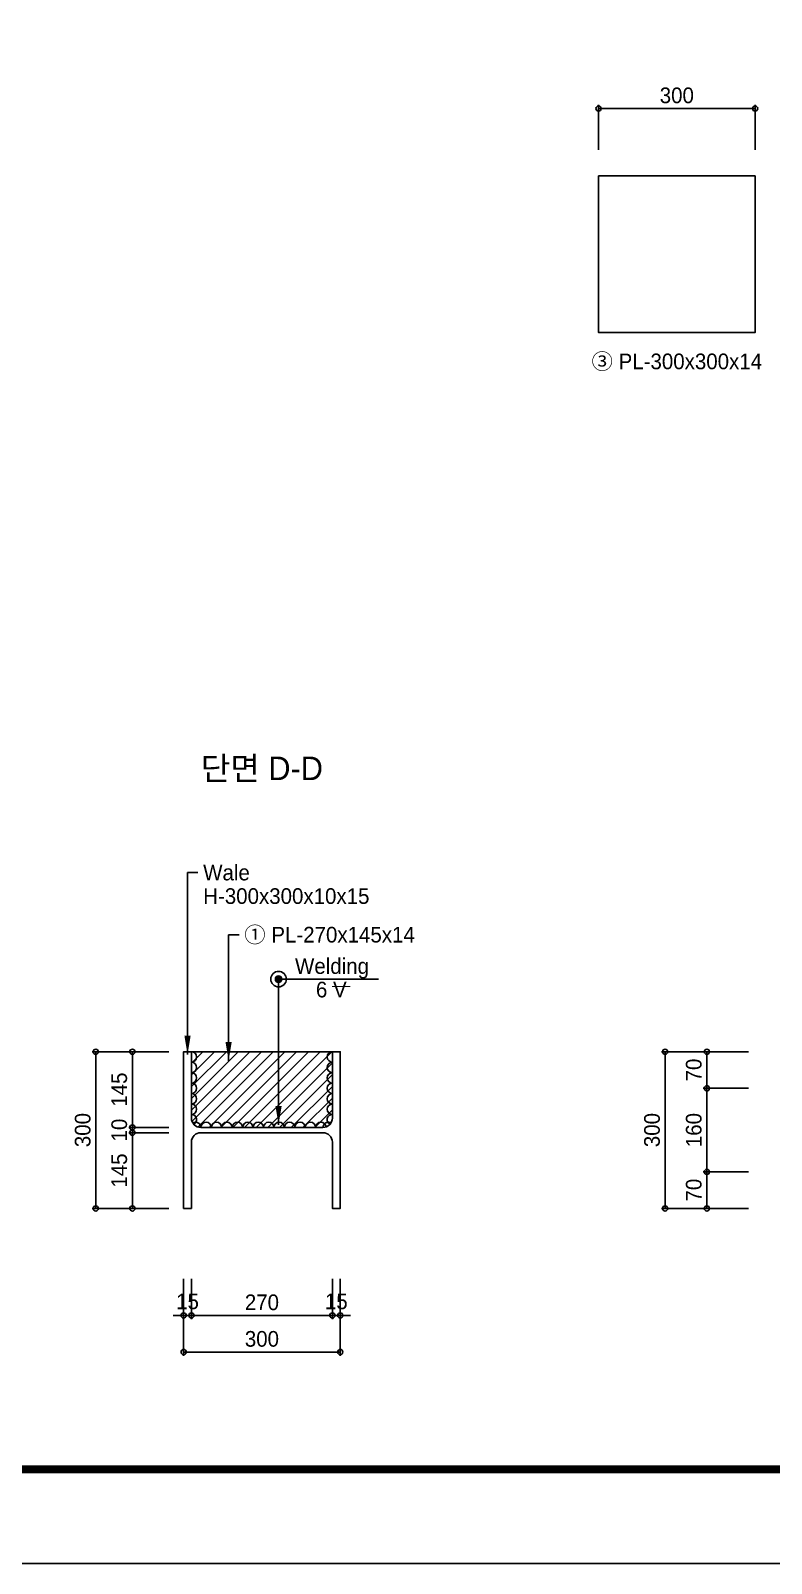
# Model space of a CAD drawing. Header units: millimetres. Extents: x 1073475 to 2890243, y -1340830 to -367733.
# Drawn here: x 2743025 to 2744444, y -373673 to -370738 of the extents above; entities that cross this region are included whole.
import ezdxf
from ezdxf.enums import TextEntityAlignment as Align

# ---------------------------------------------------------------- set-up
doc = ezdxf.new("R2010")
doc.units = ezdxf.units.MM
doc.header["$LTSCALE"] = 50
doc.header["$PDMODE"] = 3
doc.header["$PDSIZE"] = 100
doc.layers.get('Defpoints').update_dxf_attribs({"color": 151})
for name, color, linetype in [('-$$DIM-C', 7, 'Continuous'), ('11', 11, 'Continuous'), ('C-DIM', 7, 'Continuous'), ('C-PILE', 3, 'Continuous'), ('C-PLATE', 135, 'Continuous'), ('C-PLATE-1', 2, 'Continuous'), ('C-TT', 9, 'Continuous'), ('C-WELDING', 41, 'Continuous'), ('TEX', 3, 'Continuous'), ('TEXT', 3, 'Continuous')]:
    doc.layers.add(name, color=color, linetype=linetype)
doc.styles.add('RXHG', font='arial.ttf')
doc.styles.add('돋움', font='')
doc.styles.get('돋움').set_extended_font_data('Dotum')
doc.dimstyles.new('SAM-LE-LE-상', dxfattribs={"dimscale": 0.1, "dimtxt": 300, "dimasz": 360, "dimexe": 70, "dimexo": 0, "dimgap": 100, "dimtad": 1, "dimdec": 0, "dimzin": 0, "dimdsep": 46, "dimlunit": 6, "dimtxsty": '돋움', "dimblk": 'NONE', "dimcen": 100, "dimclrd": 8, "dimclre": 8, "dimclrt": 256, "dimadec": 0, "dimazin": 0, "dimtfac": 1, "dimtdec": 0, "dimtix": 1, "dimtmove": 2, "dimatfit": 3, "dimfxl": 70, "dimtolj": 1, "dimtzin": 0, "dimlwd": -1, "dimlwe": -1, "dimarcsym": 0})
doc.dimstyles.new('SAM-상', dxfattribs={"dimscale": 0.1, "dimtxt": 300, "dimasz": 100, "dimexe": 70, "dimexo": 0, "dimgap": 100, "dimtad": 1, "dimdec": 0, "dimzin": 0, "dimdsep": 46, "dimlunit": 6, "dimtxsty": '돋움', "dimblk": 'ORIGIN', "dimcen": 100, "dimclrd": 8, "dimclre": 8, "dimclrt": 1, "dimadec": 0, "dimazin": 0, "dimtfac": 1, "dimtdec": 0, "dimtix": 1, "dimtmove": 2, "dimatfit": 3, "dimfxl": 70, "dimtolj": 1, "dimtzin": 0, "dimlwd": -1, "dimlwe": -1, "dimarcsym": 0})

# ---------------------------------------------------------------- blocks, each defined once
blk = doc.blocks.new('dbox')
at = {"layer": '11'}
blk.add_line((81088, 1800), (4288, 1800), dxfattribs=at)
at = {"layer": '11', "const_width": 150}
blk.add_lwpolyline([(81088, 1800), (4288, 1800), (4288, 57600), (81088, 57600)], close=True, dxfattribs=at)
at = {"layer": 'TEXT', "color": 7}
blk.add_line((84100, 0), (0, 0), dxfattribs=at)
at = {"layer": 'TEX', "color": 6, "linetype": 'Continuous', "style": 'RXHG', "width": 1}
for tag, p in [('일자', (76628, 15972)), ('축척', (76628, 13925)), ('설계번호', (76684, 12170))]:
    blk.add_attdef(tag, p, '', height=300, dxfattribs=at)
at = {"layer": 'TEX', "color": 7, "linetype": 'Continuous', "style": 'RXHG', "width": 1}
blk.add_attdef('파일명', (81840, 4453), '', height=300, rotation=90, dxfattribs=at)
at = {"layer": 'TEX', "linetype": 'Continuous', "style": 'RXHG', "width": 1}
for tag, p in [('도면명-1', (77799, 3389)), ('도면명-2', (77799, 2662))]:
    blk.add_attdef(tag, text='', height=400, dxfattribs=at).set_placement(p, align=Align.CENTER)
blk = doc.blocks.new('_Origin')
at = {"color": 0, "linetype": 'ByBlock', "lineweight": -2}
blk.add_line((0, 0), (-1, 0), dxfattribs=at)
blk.add_circle((0, 0), 0.5, dxfattribs=at)
blk = doc.blocks.new('*D607')
at = {"layer": '-$$DIM-C', "color": 8, "transparency": 16777216}
for p, q in [((2743318, -373128.4), (2743318, -373275.4)), ((2743618, -373128.4), (2743618, -373275.4)), ((2743328, -373268.4), (2743608, -373268.4))]:
    blk.add_line(p, q, dxfattribs=at)
at = {"layer": 'Defpoints', "color": 0, "transparency": 16777216}
for p in [(2743318, -373128.4), (2743618, -373128.4), (2743618, -373268.4)]:
    blk.add_point(p, dxfattribs=at)
at = {"layer": '-$$DIM-C', "color": 8, "transparency": 16777216, "xscale": 10, "yscale": 10, "zscale": 10, "rotation": 180}
blk.add_blockref('_Origin', (2743318, -373268.4), dxfattribs=at)
at = {"layer": '-$$DIM-C', "color": 8, "transparency": 16777216, "xscale": 10, "yscale": 10, "zscale": 10}
blk.add_blockref('_Origin', (2743618, -373268.4), dxfattribs=at)
at = {"layer": '-$$DIM-C', "color": 1, "transparency": 16777216, "insert": (2743468, -373243.4), "char_height": 30, "attachment_point": 5, "style": '돋움'}
blk.add_mtext('\\A1;300', dxfattribs=at)
blk = doc.blocks.new('*D608')
at = {"layer": '-$$DIM-C', "color": 8, "transparency": 16777216}
for p, q in [((2743333, -373128.4), (2743333, -373205.4)), ((2743603, -373128.4), (2743603, -373205.4)), ((2743343, -373198.4), (2743593, -373198.4))]:
    blk.add_line(p, q, dxfattribs=at)
at = {"layer": 'Defpoints', "color": 0, "transparency": 16777216}
for p in [(2743333, -373128.4), (2743603, -373128.4), (2743603, -373198.4)]:
    blk.add_point(p, dxfattribs=at)
at = {"layer": '-$$DIM-C', "color": 8, "transparency": 16777216, "xscale": 10, "yscale": 10, "zscale": 10, "rotation": 180}
blk.add_blockref('_Origin', (2743333, -373198.4), dxfattribs=at)
at = {"layer": '-$$DIM-C', "color": 8, "transparency": 16777216, "xscale": 10, "yscale": 10, "zscale": 10}
blk.add_blockref('_Origin', (2743603, -373198.4), dxfattribs=at)
at = {"layer": '-$$DIM-C', "color": 1, "transparency": 16777216, "insert": (2743468, -373173.4), "char_height": 30, "attachment_point": 5, "style": '돋움'}
blk.add_mtext('\\A1;270', dxfattribs=at)
blk = doc.blocks.new('*D609')
at = {"layer": '-$$DIM-C', "color": 8, "transparency": 16777216}
for p, q in [((2743318, -373128.4), (2743318, -373205.4)), ((2743333, -373128.4), (2743333, -373205.4)), ((2743308, -373198.4), (2743298, -373198.4)), ((2743318, -373198.4), (2743333, -373198.4)), ((2743343, -373198.4), (2743353, -373198.4))]:
    blk.add_line(p, q, dxfattribs=at)
at = {"layer": 'Defpoints', "color": 0, "transparency": 16777216}
for p in [(2743318, -373128.4), (2743333, -373128.4), (2743333, -373198.4)]:
    blk.add_point(p, dxfattribs=at)
at = {"layer": '-$$DIM-C', "color": 8, "transparency": 16777216, "xscale": 10, "yscale": 10, "zscale": 10}
blk.add_blockref('_Origin', (2743318, -373198.4), dxfattribs=at)
at = {"layer": '-$$DIM-C', "color": 8, "transparency": 16777216, "xscale": 10, "yscale": 10, "zscale": 10, "rotation": 180}
blk.add_blockref('_Origin', (2743333, -373198.4), dxfattribs=at)
at = {"layer": '-$$DIM-C', "color": 1, "transparency": 16777216, "insert": (2743325.5, -373171.6), "char_height": 30, "attachment_point": 5, "style": '돋움'}
blk.add_mtext('\\A1;15', dxfattribs=at)
blk = doc.blocks.new('*D621')
at = {"layer": '-$$DIM-C', "color": 8, "transparency": 16777216}
for p, q in [((2743603, -373128.4), (2743603, -373205.4)), ((2743618, -373128.4), (2743618, -373205.4)), ((2743593, -373198.4), (2743583, -373198.4)), ((2743603, -373198.4), (2743618, -373198.4)), ((2743628, -373198.4), (2743638, -373198.4))]:
    blk.add_line(p, q, dxfattribs=at)
at = {"layer": 'Defpoints', "color": 0, "transparency": 16777216}
for p in [(2743603, -373128.4), (2743618, -373128.4), (2743618, -373198.4)]:
    blk.add_point(p, dxfattribs=at)
at = {"layer": '-$$DIM-C', "color": 8, "transparency": 16777216, "xscale": 10, "yscale": 10, "zscale": 10}
blk.add_blockref('_Origin', (2743603, -373198.4), dxfattribs=at)
at = {"layer": '-$$DIM-C', "color": 8, "transparency": 16777216, "xscale": 10, "yscale": 10, "zscale": 10, "rotation": 180}
blk.add_blockref('_Origin', (2743618, -373198.4), dxfattribs=at)
at = {"layer": '-$$DIM-C', "color": 1, "transparency": 16777216, "insert": (2743610.5, -373171.6), "char_height": 30, "attachment_point": 5, "style": '돋움'}
blk.add_mtext('\\A1;15', dxfattribs=at)
blk = doc.blocks.new('*D648')
at = {"layer": 'C-DIM', "color": 8, "ltscale": 0.2, "transparency": 16777216}
for p, q in [((2743289.8, -372693.4), (2743212.8, -372693.4)), ((2743219.8, -372703.4), (2743219.8, -372828.4)), ((2743289.8, -372838.4), (2743212.8, -372838.4))]:
    blk.add_line(p, q, dxfattribs=at)
at = {"layer": 'Defpoints', "color": 0, "ltscale": 0.2, "transparency": 16777216}
for p in [(2743289.8, -372693.4), (2743219.8, -372838.4), (2743289.8, -372838.4)]:
    blk.add_point(p, dxfattribs=at)
at = {"layer": 'C-DIM', "color": 8, "ltscale": 0.2, "transparency": 16777216, "xscale": 10, "yscale": 10, "zscale": 10}
for p, rotation in [((2743219.8, -372693.4), 90), ((2743219.8, -372838.4), 270)]:
    blk.add_blockref('_Origin', p, dxfattribs=dict(at, rotation=rotation))
at = {"layer": 'C-DIM', "color": 1, "ltscale": 0.2, "transparency": 16777216, "insert": (2743194.8, -372765.9), "char_height": 30, "attachment_point": 5, "rotation": 90, "style": '돋움'}
blk.add_mtext('\\A1;145', dxfattribs=at)
blk = doc.blocks.new('*D649')
at = {"layer": 'C-DIM', "color": 8, "ltscale": 0.2, "transparency": 16777216}
for p, q in [((2743219.8, -372828.4), (2743219.8, -372818.4)), ((2743289.8, -372838.4), (2743212.8, -372838.4)), ((2743289.8, -372848.4), (2743212.8, -372848.4)), ((2743219.8, -372838.4), (2743219.8, -372848.4)), ((2743219.8, -372858.4), (2743219.8, -372868.4))]:
    blk.add_line(p, q, dxfattribs=at)
at = {"layer": 'Defpoints', "color": 0, "ltscale": 0.2, "transparency": 16777216}
for p in [(2743219.8, -372848.4), (2743289.8, -372838.4), (2743289.8, -372848.4)]:
    blk.add_point(p, dxfattribs=at)
at = {"layer": 'C-DIM', "color": 8, "ltscale": 0.2, "transparency": 16777216, "xscale": 10, "yscale": 10, "zscale": 10}
for p, rotation in [((2743219.8, -372838.4), 270), ((2743219.8, -372848.4), 90)]:
    blk.add_blockref('_Origin', p, dxfattribs=dict(at, rotation=rotation))
at = {"layer": 'C-DIM', "color": 1, "ltscale": 0.2, "transparency": 16777216, "insert": (2743194.8, -372843.4), "char_height": 30, "attachment_point": 5, "rotation": 90, "style": '돋움'}
blk.add_mtext('\\A1;10', dxfattribs=at)
blk = doc.blocks.new('*D650')
at = {"layer": 'C-DIM', "color": 8, "ltscale": 0.2, "transparency": 16777216}
for p, q in [((2743289.8, -372848.4), (2743212.8, -372848.4)), ((2743219.8, -372858.4), (2743219.8, -372983.4)), ((2743289.8, -372993.4), (2743212.8, -372993.4))]:
    blk.add_line(p, q, dxfattribs=at)
at = {"layer": 'Defpoints', "color": 0, "ltscale": 0.2, "transparency": 16777216}
for p in [(2743289.8, -372848.4), (2743219.8, -372993.4), (2743289.8, -372993.4)]:
    blk.add_point(p, dxfattribs=at)
at = {"layer": 'C-DIM', "color": 8, "ltscale": 0.2, "transparency": 16777216, "xscale": 10, "yscale": 10, "zscale": 10}
for p, rotation in [((2743219.8, -372848.4), 90), ((2743219.8, -372993.4), 270)]:
    blk.add_blockref('_Origin', p, dxfattribs=dict(at, rotation=rotation))
at = {"layer": 'C-DIM', "color": 1, "ltscale": 0.2, "transparency": 16777216, "insert": (2743194.8, -372920.9), "char_height": 30, "attachment_point": 5, "rotation": 90, "style": '돋움'}
blk.add_mtext('\\A1;145', dxfattribs=at)
blk = doc.blocks.new('*D651')
at = {"layer": 'C-DIM', "color": 8, "ltscale": 0.2, "transparency": 16777216}
for p, q in [((2743219.8, -372693.4), (2743142.8, -372693.4)), ((2743149.8, -372983.4), (2743149.8, -372703.4)), ((2743219.8, -372993.4), (2743142.8, -372993.4))]:
    blk.add_line(p, q, dxfattribs=at)
at = {"layer": 'Defpoints', "color": 0, "ltscale": 0.2, "transparency": 16777216}
for p in [(2743149.8, -372693.4), (2743219.8, -372693.4), (2743219.8, -372993.4)]:
    blk.add_point(p, dxfattribs=at)
at = {"layer": 'C-DIM', "color": 8, "ltscale": 0.2, "transparency": 16777216, "xscale": 10, "yscale": 10, "zscale": 10}
for p, rotation in [((2743149.8, -372693.4), 90), ((2743149.8, -372993.4), 270)]:
    blk.add_blockref('_Origin', p, dxfattribs=dict(at, rotation=rotation))
at = {"layer": 'C-DIM', "color": 1, "ltscale": 0.2, "transparency": 16777216, "insert": (2743124.8, -372843.4), "char_height": 30, "attachment_point": 5, "rotation": 90, "style": '돋움'}
blk.add_mtext('\\A1;300', dxfattribs=at)
blk = doc.blocks.new('*D659')
at = {"layer": 'C-DIM', "color": 8, "transparency": 16777216}
for p, q in [((2744400.5, -372693.4), (2744313.5, -372693.4)), ((2744320.5, -372703.4), (2744320.5, -372753.4)), ((2744400.5, -372763.4), (2744313.5, -372763.4))]:
    blk.add_line(p, q, dxfattribs=at)
at = {"layer": 'Defpoints', "color": 0, "transparency": 16777216}
for p in [(2744400.5, -372693.4), (2744320.5, -372763.4), (2744400.5, -372763.4)]:
    blk.add_point(p, dxfattribs=at)
at = {"layer": 'C-DIM', "color": 8, "transparency": 16777216, "xscale": 10, "yscale": 10, "zscale": 10}
for p, rotation in [((2744320.5, -372693.4), 90), ((2744320.5, -372763.4), 270)]:
    blk.add_blockref('_Origin', p, dxfattribs=dict(at, rotation=rotation))
at = {"layer": 'C-DIM', "color": 1, "transparency": 16777216, "insert": (2744295.5, -372728.4), "char_height": 30, "attachment_point": 5, "rotation": 90, "style": '돋움'}
blk.add_mtext('\\A1;70', dxfattribs=at)
blk = doc.blocks.new('*D660')
at = {"layer": 'C-DIM', "color": 8, "transparency": 16777216}
for p, q in [((2744400.5, -372763.4), (2744313.5, -372763.4)), ((2744320.5, -372773.4), (2744320.5, -372913.4)), ((2744400.5, -372923.4), (2744313.5, -372923.4))]:
    blk.add_line(p, q, dxfattribs=at)
at = {"layer": 'Defpoints', "color": 0, "transparency": 16777216}
for p in [(2744400.5, -372763.4), (2744320.5, -372923.4), (2744400.5, -372923.4)]:
    blk.add_point(p, dxfattribs=at)
at = {"layer": 'C-DIM', "color": 8, "transparency": 16777216, "xscale": 10, "yscale": 10, "zscale": 10}
for p, rotation in [((2744320.5, -372763.4), 90), ((2744320.5, -372923.4), 270)]:
    blk.add_blockref('_Origin', p, dxfattribs=dict(at, rotation=rotation))
at = {"layer": 'C-DIM', "color": 1, "transparency": 16777216, "insert": (2744295.5, -372843.4), "char_height": 30, "attachment_point": 5, "rotation": 90, "style": '돋움'}
blk.add_mtext('\\A1;160', dxfattribs=at)
blk = doc.blocks.new('*D661')
at = {"layer": 'C-DIM', "color": 8, "transparency": 16777216}
for p, q in [((2744400.5, -372923.4), (2744313.5, -372923.4)), ((2744320.5, -372933.4), (2744320.5, -372983.4)), ((2744400.5, -372993.4), (2744313.5, -372993.4))]:
    blk.add_line(p, q, dxfattribs=at)
at = {"layer": 'Defpoints', "color": 0, "transparency": 16777216}
for p in [(2744400.5, -372923.4), (2744320.5, -372993.4), (2744400.5, -372993.4)]:
    blk.add_point(p, dxfattribs=at)
at = {"layer": 'C-DIM', "color": 8, "transparency": 16777216, "xscale": 10, "yscale": 10, "zscale": 10}
for p, rotation in [((2744320.5, -372923.4), 90), ((2744320.5, -372993.4), 270)]:
    blk.add_blockref('_Origin', p, dxfattribs=dict(at, rotation=rotation))
at = {"layer": 'C-DIM', "color": 1, "transparency": 16777216, "insert": (2744295.5, -372958.4), "char_height": 30, "attachment_point": 5, "rotation": 90, "style": '돋움'}
blk.add_mtext('\\A1;70', dxfattribs=at)
blk = doc.blocks.new('*D662')
at = {"layer": 'C-DIM', "color": 8, "transparency": 16777216}
for p, q in [((2744320.5, -372693.4), (2744233.5, -372693.4)), ((2744240.5, -372703.4), (2744240.5, -372983.4)), ((2744320.5, -372993.4), (2744233.5, -372993.4))]:
    blk.add_line(p, q, dxfattribs=at)
at = {"layer": 'Defpoints', "color": 0, "transparency": 16777216}
for p in [(2744320.5, -372693.4), (2744240.5, -372993.4), (2744320.5, -372993.4)]:
    blk.add_point(p, dxfattribs=at)
at = {"layer": 'C-DIM', "color": 8, "transparency": 16777216, "xscale": 10, "yscale": 10, "zscale": 10}
for p, rotation in [((2744240.5, -372693.4), 90), ((2744240.5, -372993.4), 270)]:
    blk.add_blockref('_Origin', p, dxfattribs=dict(at, rotation=rotation))
at = {"layer": 'C-DIM', "color": 1, "transparency": 16777216, "insert": (2744215.5, -372843.4), "char_height": 30, "attachment_point": 5, "rotation": 90, "style": '돋움'}
blk.add_mtext('\\A1;300', dxfattribs=at)
blk = doc.blocks.new('*D667')
at = {"layer": '-$$DIM-C', "color": 8, "transparency": 16777216}
for p, q in [((2744112.9, -370966.4), (2744112.9, -370880.2)), ((2744402.9, -370887.2), (2744122.9, -370887.2)), ((2744412.9, -370966.4), (2744412.9, -370880.2))]:
    blk.add_line(p, q, dxfattribs=at)
at = {"layer": 'Defpoints', "color": 0, "transparency": 16777216}
for p in [(2744112.9, -370887.2), (2744112.9, -370966.4), (2744412.9, -370966.4)]:
    blk.add_point(p, dxfattribs=at)
at = {"layer": '-$$DIM-C', "color": 8, "transparency": 16777216, "xscale": 10, "yscale": 10, "zscale": 10, "rotation": 180}
blk.add_blockref('_Origin', (2744112.9, -370887.2), dxfattribs=at)
at = {"layer": '-$$DIM-C', "color": 8, "transparency": 16777216, "xscale": 10, "yscale": 10, "zscale": 10}
blk.add_blockref('_Origin', (2744412.9, -370887.2), dxfattribs=at)
at = {"layer": '-$$DIM-C', "color": 1, "transparency": 16777216, "insert": (2744262.9, -370862.2), "char_height": 30, "attachment_point": 5, "style": '돋움'}
blk.add_mtext('\\A1;300', dxfattribs=at)
blk = doc.blocks.new('_None')

msp = doc.modelspace()

# ---------------------------------------------------------------- hatches: boundary and pattern name
at = {"layer": 'C-DIM'}
h = msp.add_hatch(color=1, dxfattribs=at)
edge = h.paths.add_edge_path()
edge.add_arc((2743499.9, -372554.3), 6.17, 0, 360)
at = {"layer": 'C-PLATE'}
h = msp.add_hatch(dxfattribs=at)
h.set_pattern_fill('ANSI31', color=256, scale=5, style=0)
h.set_pattern_definition([(45, (3404609.416, -1316727.07), (-11.22532015, 11.22532015), [])])
edge = h.paths.add_edge_path()
edge.add_arc((2743585, -372820.4), 18, 270, 360)
edge.add_line((2743603, -372820.4), (2743603, -372693.4))
edge.add_line((2743603, -372693.4), (2743333, -372693.4))
edge.add_line((2743333, -372693.4), (2743333, -372820.4))
edge.add_arc((2743351, -372820.4), 18, 180, 270)
edge.add_line((2743351, -372838.4), (2743585, -372838.4))

# ---------------------------------------------------------------- linework, layer by layer
at = {"layer": 'C-DIM', "color": 1, "const_width": 2, "elevation": 0}
msp.add_lwpolyline([(2743637.4, -372568.5), (2743602, -372568.5)], dxfattribs=at)
at = {"layer": 'C-DIM', "color": 1}
for radius in [14.8, 6.17]:
    msp.add_circle((2743499.9, -372554.3, 0), radius, dxfattribs=at)
at = {"layer": 'C-PILE', "elevation": 0}
msp.add_lwpolyline([(2743333, -372993.4), (2743318, -372993.4), (2743318, -372693.4), (2743333, -372693.4), (2743333, -372820.4, 0.414214), (2743351, -372838.4), (2743585, -372838.4, 0.414214), (2743603, -372820.4), (2743603, -372693.4), (2743618, -372693.4), (2743618, -372993.4), (2743603, -372993.4), (2743603, -372866.4, 0.414214), (2743585, -372848.4), (2743351, -372848.4, 0.414214), (2743333, -372866.4)], format="xyb", close=True, dxfattribs=at)
at = {"layer": 'C-PLATE'}
msp.add_line((2743318, -372693.4, 0), (2743618, -372693.4, 0), dxfattribs=at)
at = {"layer": 'C-PLATE-1', "elevation": 0}
msp.add_lwpolyline([(2744112.9, -371016.4), (2744412.9, -371016.4), (2744412.9, -371316.4), (2744112.9, -371316.4)], close=True, dxfattribs=at)
at = {"layer": 'C-WELDING'}
for centre, start, end in [((2743333, -372703.4, 0), 270, 90), ((2743603, -372703.4, 0), 90, 270), ((2743333, -372723.4, 0), 270, 90), ((2743333, -372743.4, 0), 270, 90), ((2743603, -372723.4, 0), 90, 270), ((2743603, -372743.4, 0), 90, 270), ((2743333, -372763.4, 0), 270, 90), ((2743603, -372763.4, 0), 90, 270), ((2743333, -372783.4, 0), 270, 90), ((2743333, -372803.4, 0), 270, 90), ((2743603, -372783.4, 0), 90, 270), ((2743603, -372803.4, 0), 90, 270), ((2743333, -372823.4, 0), 289.3624, 90), ((2743603, -372823.4, 0), 90, 243.1607), ((2743341, -372838.4, 0), 0, 128.326), ((2743361, -372838.4, 0), 0, 180), ((2743381, -372838.4, 0), 0, 180), ((2743401, -372838.4, 0), 0, 180), ((2743421, -372838.4, 0), 0, 180), ((2743441, -372838.4, 0), 0, 180), ((2743461, -372838.4, 0), 0, 180), ((2743481, -372838.4, 0), 0, 180), ((2743501, -372838.4, 0), 0, 180), ((2743521, -372838.4, 0), 0, 180), ((2743541, -372838.4, 0), 0, 180), ((2743561, -372838.4, 0), 0, 180), ((2743581, -372838.4, 0), 0, 180), ((2743595, -372838.4, 0), 51.674, 180)]:
    msp.add_arc(centre, 10, start, end, dxfattribs=at)

# ---------------------------------------------------------------- block references
at = {"xscale": 0.1, "yscale": 0.1, "zscale": 0.1}
msp.add_blockref('dbox', (2738862.7, -373673.1), dxfattribs=at)

# ---------------------------------------------------------------- texts
at = {"layer": 'C-DIM', "style": '돋움'}
msp.add_text('③ PL-300x300x14', height=30, dxfattribs=at).set_placement((2744262.9, -371370.9, 0), align=Align.MIDDLE)
at = {"layer": 'C-DIM', "color": 1, "style": '돋움'}
for s, p in [('Wale', (2743355.5, -372350.3, 0)), ('H-300x300x10x15', (2743355.5, -372395.3, 0)), ('① PL-270x145x14', (2743434.2, -372469.2, 0)), ('Welding', (2743531.4, -372529.3, 0))]:
    msp.add_text(s, height=30, dxfattribs=at).set_placement(p, align=Align.MIDDLE_LEFT)
msp.add_text('6 V', height=30, dxfattribs=at).set_placement((2743601, -372574.3, 0), align=Align.MIDDLE_CENTER)
at = {"layer": 'C-TT', "style": '돋움'}
msp.add_text('단면 D-D', height=45, dxfattribs=at).set_placement((2743468, -372149.6, 0), align=Align.MIDDLE)

# ---------------------------------------------------------------- dimensions: what is measured, and where the dimension line sits
at = {"layer": '-$$DIM-C'}
for base, p1, p2, picture, middle in [((2744112.9, -370887.2, 0), (2744412.9, -370966.4, 0), (2744112.9, -370966.4, 0), '*D667', (2744262.9, -370862.2, 0)), ((2743618, -373268.4, 0), (2743318, -373128.4, 0), (2743618, -373128.4, 0), '*D607', (2743468, -373243.4, 0)), ((2743603, -373198.4, 0), (2743333, -373128.4, 0), (2743603, -373128.4, 0), '*D608', (2743468, -373173.4, 0))]:
    dim = msp.add_linear_dim(base=base, p1=p1, p2=p2, dimstyle='SAM-상', dxfattribs=at)
    dim.commit()
    dim.dimension.update_dxf_attribs({"geometry": picture, "text_midpoint": middle})
for base, p1, p2, picture, middle in [((2743333, -373198.4, 0), (2743318, -373128.4, 0), (2743333, -373128.4, 0), '*D609', (2743325.5, -373171.6, 0)), ((2743618, -373198.4, 0), (2743603, -373128.4, 0), (2743618, -373128.4, 0), '*D621', (2743610.5, -373171.6, 0))]:
    dim = msp.add_linear_dim(base=base, p1=p1, p2=p2, dimstyle='SAM-상', dxfattribs=at)
    dim.commit()
    dim.dimension.update_dxf_attribs({"geometry": picture, "text_midpoint": middle, "dimtype": 160})
at = {"layer": 'C-DIM', "ltscale": 0.2}
for base, p1, p2, picture, middle in [((2743149.8, -372693.4, 0), (2743219.8, -372993.4, 0), (2743219.8, -372693.4, 0), '*D651', (2743124.8, -372843.4, 0)), ((2743219.8, -372838.4, 0), (2743289.8, -372693.4, 0), (2743289.8, -372838.4, 0), '*D648', (2743194.8, -372765.9, 0)), ((2743219.8, -372848.4, 0), (2743289.8, -372838.4, 0), (2743289.8, -372848.4, 0), '*D649', (2743194.8, -372843.4, 0)), ((2743219.8, -372993.4, 0), (2743289.8, -372848.4, 0), (2743289.8, -372993.4, 0), '*D650', (2743194.8, -372920.9, 0))]:
    dim = msp.add_linear_dim(base=base, p1=p1, p2=p2, angle=90, dimstyle='SAM-상', override={"dimexo": 0}, dxfattribs=at)
    dim.commit()
    dim.dimension.update_dxf_attribs({"geometry": picture, "text_midpoint": middle})
at = {"layer": 'C-DIM'}
for base, p1, p2, picture, middle in [((2744240.5, -372993.4, 0), (2744320.5, -372693.4, 0), (2744320.5, -372993.4, 0), '*D662', (2744215.5, -372843.4, 0)), ((2744320.5, -372763.4, 0), (2744400.5, -372693.4, 0), (2744400.5, -372763.4, 0), '*D659', (2744295.5, -372728.4, 0)), ((2744320.5, -372923.4, 0), (2744400.5, -372763.4, 0), (2744400.5, -372923.4, 0), '*D660', (2744295.5, -372843.4, 0)), ((2744320.5, -372993.4, 0), (2744400.5, -372923.4, 0), (2744400.5, -372993.4, 0), '*D661', (2744295.5, -372958.4, 0))]:
    dim = msp.add_linear_dim(base=base, p1=p1, p2=p2, angle=270, dimstyle='SAM-상', dxfattribs=at)
    dim.commit()
    dim.dimension.update_dxf_attribs({"geometry": picture, "text_midpoint": middle})

# ---------------------------------------------------------------- leaders
for points in [[(2743325.5, -372698.8, 0), (2743325.5, -372350.3, 0), (2743345.5, -372350.3, 0)], [(2743404.2, -372710.9, 0), (2743404.2, -372469.2, 0), (2743424.2, -372469.2, 0)], [(2743499.9, -372833.4, 0), (2743499.9, -372554.3, 0), (2743691.2, -372554.3, 0)]]:
    msp.add_leader(points, dimstyle='SAM-LE-LE-상', dxfattribs=at)

doc.saveas('drawing.dxf')
